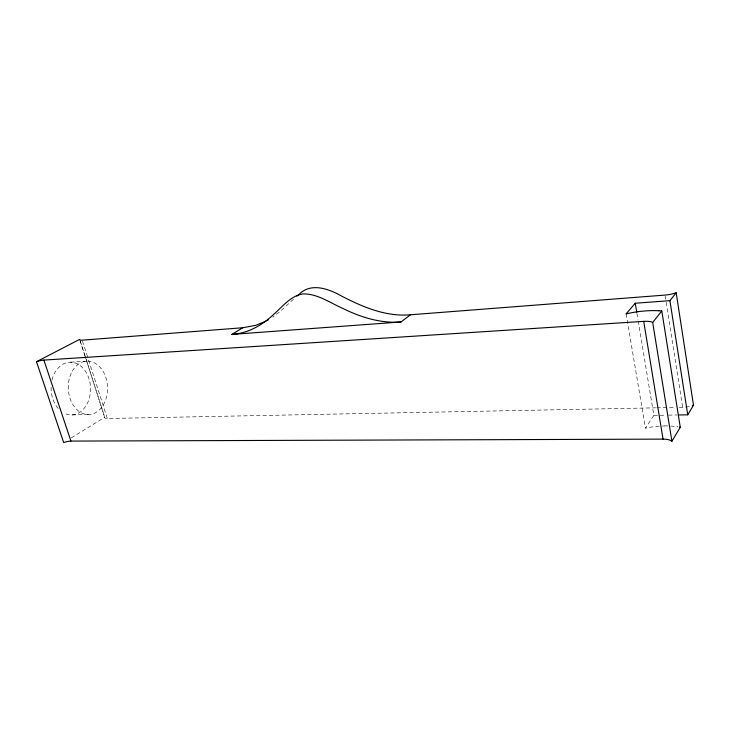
<?xml version="1.0" encoding="UTF-8"?>
<svg xmlns="http://www.w3.org/2000/svg" width="730" height="730" viewBox="0 0 730 730"><rect width="100%" height="100%" fill="white"/><g stroke="black" fill="none" stroke-linecap="round" stroke-linejoin="round"><path stroke-width="0.55" stroke-dasharray="3.65 2.74" d="M659.336 426.147A36.025 13.998 -7.2 0 0 645.493 428.209L653.852 415.352L638.239 321.182M293.451 299.254L280.612 311.062L272.71 317.076M71.321 437.863L104.773 417.25A8.477 2.309 -17.6 0 0 107.365 418.518L655.631 407.833M70.418 362.18L87.49 361.131M662.393 426.055L664.236 425.964M72.005 414.914L89.124 414.53M656.754 407.805L674.785 407.459M679.292 407.367L682.669 407.303A12.392 4.435 -7.1 0 0 691.639 405.88M653.852 415.352L658.031 415.288M660.121 415.26L666.426 415.16M668.534 415.124L677.029 414.996M677.394 426.758L677.987 426.858M82.517 341.175L87.956 358.101M88.595 360.082L107.365 418.518M84.908 355.574L79.689 339.35L104.801 417.797M85.264 356.66L104.773 417.25M626.139 313.836L645.439 428.136M636.943 313.334L638.057 320.059M665.185 296.115L665.678 299.209M666.161 302.302L682.669 407.303M664.254 425.928A36.126 14.034 -7.2 0 1 677.276 426.84M51.994 380.084A26.39 19.737 88 0 1 77.042 363.704A26.39 19.737 88 0 1 89.452 397.75A26.39 19.737 88 0 1 64.048 413.143M58.163 408.462A26.39 19.737 88 0 1 51.109 386.362M71.285 373.094A26.718 19.637 87.9 0 0 87.153 414.503A26.718 19.637 87.9 0 0 105.284 375.913A26.718 19.637 87.9 0 0 71.285 373.094"/><path stroke-width="1.09" d="M266.003 321.09L255.81 325.315L242.752 327.752L82.189 340.171A8.669 1.752 -16.8 0 1 79.689 339.35L36.5 361.706L63.674 442.581A9.016 2.528 -18.5 0 1 70.929 441.084L663.05 439.122A13.222 5.183 -7 0 1 671.919 441.23L680.269 427.287L661.791 310.943L658.871 310.715M679.155 414.959L687.742 414.822L693.5 405.214L676.172 292.757A12.784 3.44 -9.2 0 1 665.021 295.084L410.515 314.776C385.988 316.966 362.737 307.011 341.448 295.997C328.71 288.898 311.117 282.227 299.063 294.336M671.919 441.23L652.693 322.459L661.791 310.943M687.742 414.822L669.921 300.669L676.172 292.757M626.139 313.836L635.264 303.242L669.921 300.669M296.964 296.115L298.36 294.929M242.752 327.752L231.857 334.404L400.989 321.966L410.515 314.776M266.888 320.662L268.521 319.685M231.857 334.404C247.935 333.464 262.49 325.087 273.923 314.137C282.784 306.472 290.723 295.696 303.06 293.907C317.532 293.652 329.841 302.767 342.607 308.325C360.666 317.258 380.64 323.572 400.989 321.966M36.5 361.706A9.234 1.925 -17.5 0 1 43.891 360.091L643.705 321.364A13.66 4.033 -9.1 0 1 652.693 322.459M679.338 427.096L680.269 427.287M43.891 360.091L70.929 441.084M635.264 303.242L636.752 312.212M643.705 321.364L663.05 439.122M693.5 405.214A12.392 4.435 -7.1 0 1 692.286 405.67M626.194 313.882A37.212 10.895 -9.2 0 1 640.429 311.382L645.448 310.925A37.312 10.923 -9.2 0 1 658.743 310.788"/></g></svg>
